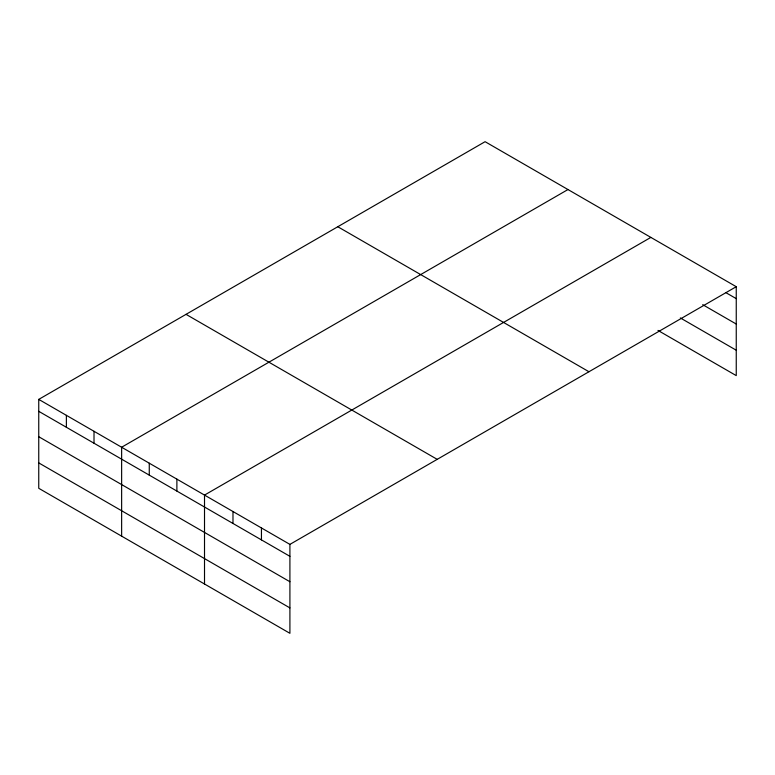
<?xml version="1.0" encoding="UTF-8"?>
<svg xmlns="http://www.w3.org/2000/svg" width="775" height="775" viewBox="0 0 775 775"><rect width="100%" height="100%" fill="white"/><g stroke="black" fill="none" stroke-linecap="round" stroke-linejoin="round"><path stroke-width="1.16" d="M657.975 330.421L736.25 375.613L736.25 286.702L485.092 141.689L38.75 399.387L38.75 488.298L289.908 633.311L289.908 544.389L736.25 286.702M567.968 189.546L121.636 447.233L121.636 536.155M650.855 237.402L204.513 495.089L204.513 584.001M726.088 292.766L736.25 298.637M702.702 304.672L736.25 324.037M680.334 317.934L736.25 350.213M337.793 226.736L588.961 371.738M186.039 314.35L437.207 459.352M38.75 399.387L289.908 544.389M38.75 411.322L289.908 556.324M38.75 436.722L289.908 581.734M38.75 462.898L289.908 607.9M261.446 527.959L261.446 539.894M232.984 511.519L232.984 523.454M176.884 479.134L176.884 491.069M149.265 463.188L149.265 475.123M94.008 431.287L94.008 443.222M66.379 415.332L66.379 427.267"/></g></svg>
